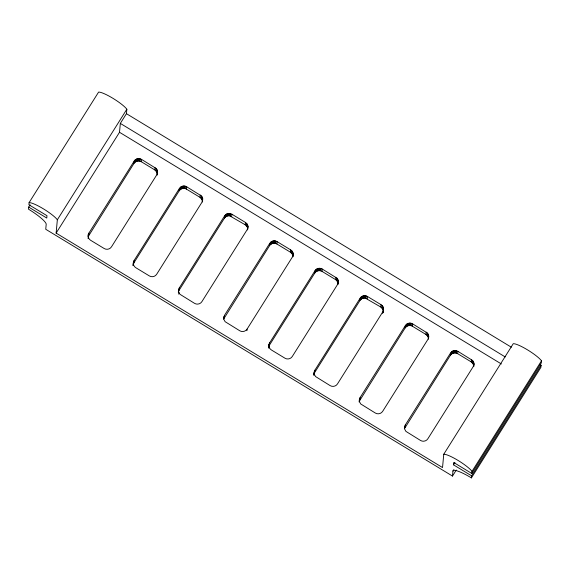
<?xml version="1.0" encoding="UTF-8"?>
<svg xmlns="http://www.w3.org/2000/svg" width="570" height="570" viewBox="0 0 570 570"><rect width="100%" height="100%" fill="white"/><g stroke="black" fill="none" stroke-linecap="round" stroke-linejoin="round"><path stroke-width="0.85" d="M30.11 204.83L28.692 207.088L28.5 209.176A21.225 3.755 32.2 0 1 46.199 224.323L45.743 229.283L452.495 476.071L456.278 470.058M453.891 469.609L452.943 471.112A21.225 3.755 32.2 0 1 471.404 477.902L471.589 475.815L453.513 464.842L453.727 462.491L471.803 473.463L541.308 362.912L541.5 360.824A17.485 3.092 32.2 0 0 527.592 349.909A17.485 3.092 32.2 0 0 513.257 343.689L443.752 454.233L442.541 467.55L56.131 233.102L119.515 132.283L120.327 123.405L126.44 113.679L126.846 109.24A17.485 3.092 32.2 0 0 112.931 98.318A17.485 3.092 32.2 0 0 98.596 92.098L29.091 202.642L28.906 204.737L46.982 215.702L46.769 218.054L28.692 207.088M56.131 233.102L57.342 219.785L126.846 109.24M88.329 234.363L88.108 236.714L133.993 163.405C135.468 160.982 138.902 160.22 141.296 161.723L154.848 169.946L156.736 171.912L157.377 174.534L157.448 170.829L156.137 168.456L141.51 159.372C139.116 157.869 135.681 158.631 134.207 161.053L88.892 233.13C87.345 235.481 88.2 238.894 90.63 240.291L104.189 248.52C106.576 250.023 110.01 249.261 111.485 246.839L156.807 174.762L157.591 172.183M88.108 238.623L88.25 237.056M88.678 235.481L88.892 233.13M133.993 163.405L134.207 161.053M134.869 162.35L135.083 159.999M135.404 161.916L135.617 159.572M135.988 161.559L136.202 159.208M136.622 161.274L136.836 158.923M137.285 161.075L137.498 158.731M137.969 160.968L138.182 158.617M138.66 160.947L138.873 158.595M139.351 161.011L139.565 158.66M140.028 161.16L140.241 158.809M141.296 161.723L141.51 159.372M133.366 262.449L133.088 265.478L133.872 262.898L179.187 190.822C180.662 188.399 184.096 187.644 186.49 189.14L200.042 197.37L201.93 199.336L202.571 201.958L202.642 198.253L201.331 195.881L186.704 186.796C184.31 185.293 180.875 186.055 179.4 188.47L134.085 260.547C132.539 262.905 133.394 266.311 135.824 267.715L149.383 275.937C151.77 277.44 155.204 276.678 156.679 274.263L202.001 202.186L202.756 198.923M133.18 265.378L133.523 261.787M133.872 262.898L134.085 260.547M154.848 169.946L155.061 167.601M155.924 170.808L156.137 168.456M156.365 171.335L156.586 168.984M156.736 171.912L156.95 169.561M157.028 172.532L157.242 170.181M157.234 173.18L157.448 170.829M157.227 175.09L157.562 171.506M179.187 190.822L179.4 188.47M180.063 189.774L180.277 187.423M180.597 189.34L180.811 186.989M181.182 188.976L181.395 186.632M181.816 188.698L182.029 186.347M182.478 188.499L182.692 186.148M183.162 188.385L183.376 186.034M183.854 188.364L184.067 186.012M184.545 188.428L184.758 186.077M185.221 188.585L185.435 186.233M186.49 189.14L186.704 186.796M178.56 289.873L178.346 292.225L179.279 287.971L224.594 215.895C226.069 213.472 229.511 212.71 231.897 214.213L245.456 222.442C247.879 223.839 248.741 227.252 247.195 229.603L201.873 301.68C200.398 304.102 196.964 304.865 194.577 303.361L179.942 294.277L178.638 291.897L178.716 289.211M178.702 294.12L178.845 292.553M178.503 291.555L179.279 287.971M200.042 197.37L200.262 195.018M201.117 198.232L201.331 195.881M201.566 198.759L201.78 196.408M201.93 199.336L202.143 196.985M202.222 199.956L202.436 197.605M202.428 200.604L202.642 198.253M179.066 290.322L224.381 218.246L224.594 215.895M224.381 218.246L225.257 217.191L225.471 214.84M225.257 217.191L225.791 216.764L226.005 214.413M225.791 216.764L226.376 216.401L226.589 214.049M226.376 216.401L227.01 216.115L227.223 213.771M227.01 216.115L227.672 215.923L227.886 213.572M227.672 215.923L228.356 215.809L228.57 213.458M228.356 215.809L229.047 215.788L229.261 213.436M247.736 228.698L247.123 226.753L245.243 224.794L229.739 215.852L229.952 213.501M230.415 216.009L230.629 213.657M231.684 216.564L231.897 214.213M223.611 318.858L224.473 315.388L269.788 243.312C271.263 240.896 274.704 240.134 277.091 241.637L290.65 249.86C293.073 251.263 293.935 254.669 292.389 257.027L247.074 329.104C245.592 331.519 242.157 332.281 239.77 330.778L225.136 321.694L223.832 319.321L223.754 317.291M223.91 316.628L223.696 318.979L269.574 245.663C271.049 243.248 274.491 242.485 276.877 243.989L290.436 252.211L292.317 254.177L292.959 256.799L293.144 253.764M224.259 317.739L224.473 315.388M245.243 224.794L245.456 222.442M246.311 225.649L246.525 223.297M246.76 226.176L246.974 223.825M247.123 226.753L247.337 224.402M247.416 227.373L247.629 225.022M247.622 228.021L247.836 225.677M247.615 229.931L247.95 226.347M246.924 330.671L247.074 329.104M269.574 245.663L269.788 243.312M270.451 244.615L270.665 242.264M270.985 244.181L271.199 241.83M271.569 243.825L271.783 241.473M272.204 243.54L272.417 241.188M272.866 243.34L273.08 240.989M273.55 243.233L273.764 240.882M274.241 243.205L274.455 240.854M274.932 243.276L275.146 240.925M275.609 243.426L275.823 241.074M276.877 243.989L277.091 241.637M268.947 344.715L268.734 347.066L269.453 345.163L314.768 273.087C316.243 270.665 319.685 269.902 322.071 271.406L335.63 279.635L337.511 281.594L338.153 284.216L338.224 280.518L336.913 278.146L322.285 269.054C319.898 267.551 316.457 268.313 314.982 270.736L269.667 342.812C268.121 345.163 268.983 348.576 271.406 349.973L284.964 358.202C287.351 359.706 290.786 358.943 292.267 356.521L337.583 284.444L338.338 281.188M268.769 347.636L269.104 344.052M268.883 348.306L269.026 346.745M269.453 345.163L269.667 342.812M290.436 252.211L290.65 249.86M291.505 253.073L291.719 250.722M291.954 253.6L292.168 251.249M292.317 254.177L292.531 251.826M292.61 254.797L292.823 252.446M292.816 255.445L293.03 253.094M314.768 273.087L314.982 270.736M315.645 272.033L315.858 269.681M316.179 271.605L316.393 269.254M316.763 271.242L316.977 268.89M317.397 270.964L317.611 268.613M318.06 270.764L318.274 268.413M318.744 270.65L318.958 268.299M319.435 270.629L319.649 268.278M320.126 270.693L320.34 268.342M320.803 270.85L321.017 268.498M322.071 271.406L322.285 269.054M313.863 375.16L314.861 370.236L360.176 298.16C361.651 295.737 365.092 294.975 367.479 296.478L381.038 304.701C383.717 306.211 383.931 309.638 383.282 312.317L383.346 311.64M313.963 375.06L314.298 371.469M313.928 374.483L314.861 370.236M335.63 279.635L335.844 277.284M336.699 280.49L336.913 278.146M337.148 281.017L337.362 278.666M337.511 281.594L337.725 279.243M337.803 282.214L338.017 279.863M338.01 282.87L338.224 280.518M314.647 372.58L359.962 300.504L360.176 298.16M359.962 300.504L360.839 299.457L361.052 297.105M360.839 299.457L361.373 299.022L361.587 296.671M361.373 299.022L361.957 298.666L362.171 296.315M361.957 298.666L362.591 298.381L362.805 296.03M362.591 298.381L363.254 298.181L363.468 295.83M363.254 298.181L363.938 298.074L364.152 295.723M363.938 298.074L364.629 298.046L364.843 295.702M383.318 310.956L382.712 309.018L380.824 307.052L365.32 298.117L365.534 295.766M365.997 298.267L366.211 295.916M367.265 298.83L367.479 296.478M359.121 401.928L360.055 397.653L405.37 325.577C406.845 323.154 410.286 322.399 412.673 323.895L427.308 332.987L428.611 335.36L428.54 339.086L428.726 336.029M359.492 398.893L359.271 401.266L405.156 327.95C406.631 325.534 410.065 324.772 412.452 326.275L426.011 334.497L427.899 336.464L428.512 338.402M359.841 400.026L360.055 397.653M380.824 307.052L381.038 304.701M381.9 307.914L382.114 305.563M382.342 308.441L382.555 306.09M382.712 309.018L382.926 306.667M382.634 313.436L383.56 309.289M382.997 309.638L383.211 307.287M383.204 310.287L383.418 307.935M383.197 312.196L383.532 308.612M405.156 327.95L405.37 325.577M406.032 326.902L406.246 324.53M406.567 326.468L406.78 324.095M407.151 326.111L407.365 323.732M407.785 325.826L407.999 323.454M408.448 325.627L408.661 323.254M409.132 325.52L409.346 323.14M409.823 325.491L410.037 323.119M410.514 325.563L410.728 323.183M411.191 325.712L411.405 323.34M412.452 326.275L412.673 323.895M404.386 428.54L405.249 425.078L450.564 353.001C452.039 350.579 455.48 349.816 457.867 351.32L472.501 360.404L473.805 362.777L473.734 366.482L473.919 363.453M404.686 426.31L404.472 428.661L450.35 355.352C451.825 352.93 455.266 352.167 457.653 353.671L471.212 361.893L473.1 363.86L473.706 365.805M405.035 427.429L405.249 425.078M426.011 334.497L426.232 332.125M427.087 335.36L427.308 332.987M427.529 335.887L427.749 333.507M427.899 336.464L428.12 334.091M428.191 337.084L428.405 334.704M428.398 337.732L428.611 335.36M450.35 355.352L450.564 353.001M451.226 354.298L451.44 351.947M451.761 353.863L451.974 351.519M452.345 353.507L452.559 351.156M452.979 353.222L453.193 350.871M453.642 353.022L453.855 350.678M454.326 352.916L454.539 350.564M455.017 352.894L455.231 350.543M455.708 352.958L455.922 350.607M456.385 353.108L456.599 350.757M457.653 353.671L457.867 351.32M452.495 476.071L452.943 471.112M471.212 361.893L471.426 359.549M472.288 362.755L472.501 360.404M472.73 363.282L472.943 360.931M473.1 363.86L473.314 361.508M473.385 364.479L473.599 362.128M473.592 365.128L473.805 362.777M471.803 473.463L471.996 471.369L541.5 360.824M539.591 364.351L541.094 365.263L540.909 367.358L471.404 477.902M314.141 372.132L314.22 374.162L315.524 376.535L330.158 385.626C332.545 387.123 335.979 386.367 337.461 383.945L382.776 311.868M359.335 399.556L359.413 401.586L360.717 403.959L375.352 413.043C377.739 414.547 381.173 413.784 382.655 411.362L427.97 339.285L428.754 336.713M404.529 426.973L404.607 429.003L405.911 431.376L420.546 440.468C422.933 441.971 426.374 441.209 427.849 438.786L473.164 366.709L473.948 364.13M453.513 464.842L454.931 462.591M471.589 475.815L541.094 365.263M229.047 215.788L229.739 215.852M364.629 298.046L365.32 298.117M126.44 113.679L511.326 347.201M120.327 123.405L505.212 356.934M119.515 132.283L501.365 363.966M443.752 454.233A17.485 3.092 32.2 0 1 458.088 460.453A17.485 3.092 32.2 0 1 471.996 471.369M29.091 202.642A17.485 3.092 32.2 0 1 43.434 208.862A17.485 3.092 32.2 0 1 57.342 219.785"/></g></svg>
